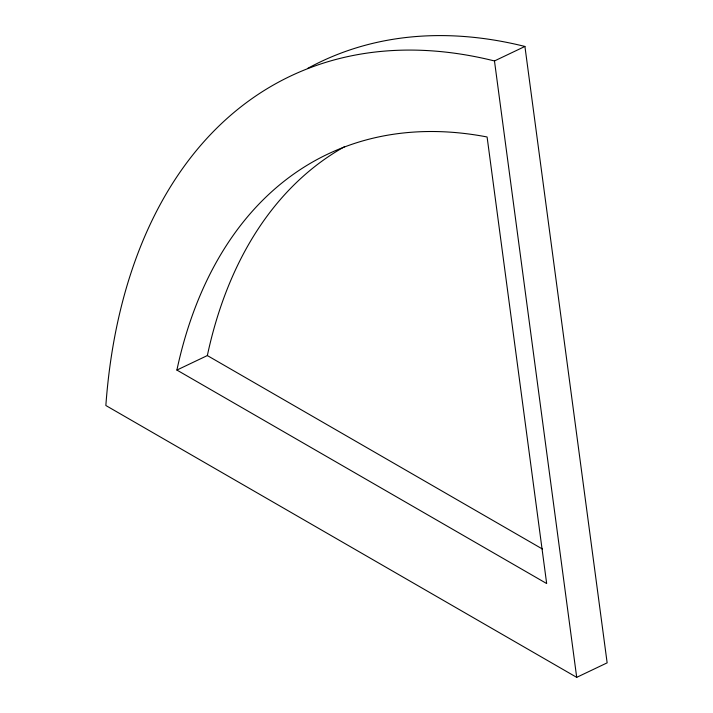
<?xml version="1.0" encoding="UTF-8"?>
<svg xmlns="http://www.w3.org/2000/svg" width="713" height="713" viewBox="0 0 713 713"><rect width="100%" height="100%" fill="white"/><g stroke="black" fill="none" stroke-linecap="round" stroke-linejoin="round"><path stroke-width="1.07" d="M494.474 60.953L524.92 46.452L607.146 662.849L576.701 677.35L105.854 405.51A665.871 416.481 64.5 0 1 494.474 60.953L576.701 677.35M176.895 370.065A579.428 362.418 64.5 0 1 487.095 136.976L546.666 583.546L176.895 370.065L207.34 355.564A579.428 362.418 64.5 0 1 344.557 146.682M207.34 355.564L542.441 549.028M307.668 68.412A665.871 416.481 64.5 0 1 524.92 46.452"/></g></svg>
